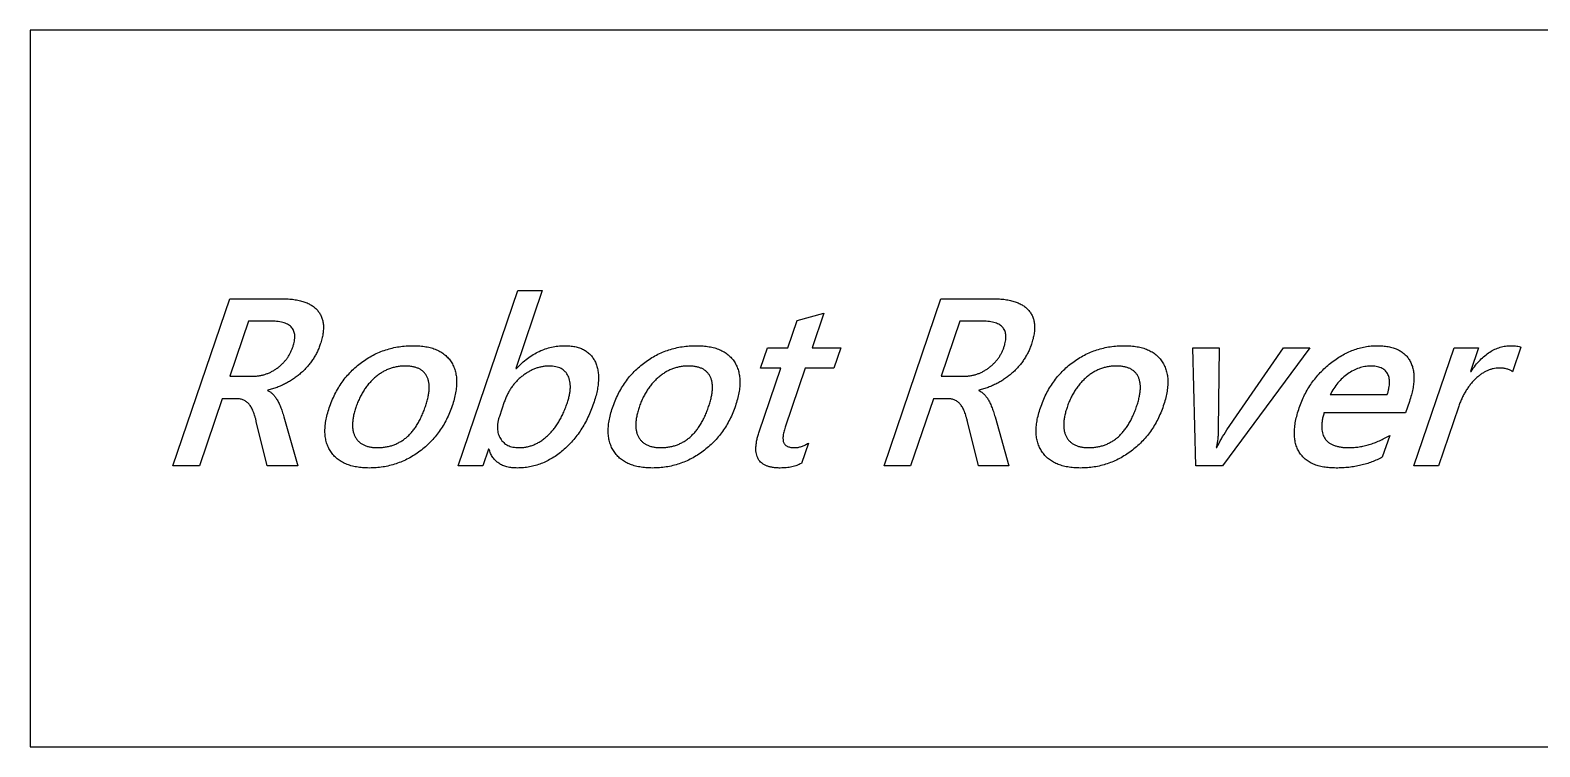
# Model space of a CAD drawing. Header units: millimetres. Extents: x 36 to 500, y 445 to 766.
# Drawn here: x 359.6 to 422.8, y 559.3 to 589.3 of the extents above; entities that cross this region are included whole.
import ezdxf

# ---------------------------------------------------------------- set-up
doc = ezdxf.new("R2010")
doc.units = ezdxf.units.MM

msp = doc.modelspace()

# ---------------------------------------------------------------- linework, layer by layer
at = {"color": 7, "linetype": 'Continuous', "lineweight": 25}
for p, q in [((359.595, 589.291), (359.595, 559.291)), ((499.595, 589.291), (359.595, 589.291)), ((365.576, 571.048), (367.955, 578.048)), ((367.955, 578.048), (370.151, 578.048)), ((377.527, 571.048), (380.022, 578.389)), ((381.047, 578.389), (379.94, 575.132)), ((380.022, 578.389), (381.047, 578.389)), ((395.368, 571.048), (397.748, 578.048)), ((397.748, 578.048), (399.943, 578.048)), ((391.719, 577.138), (392.849, 577.45)), ((392.849, 577.45), (392.356, 575.999)), ((368.745, 577.109), (367.962, 574.804)), ((369.698, 577.109), (368.745, 577.109)), ((391.332, 575.999), (391.719, 577.138)), ((398.537, 577.109), (397.754, 574.804)), ((399.491, 577.109), (398.537, 577.109)), ((390.188, 575.145), (390.478, 575.999)), ((390.478, 575.999), (391.332, 575.999)), ((392.356, 575.999), (393.552, 575.999)), ((393.552, 575.999), (393.261, 575.145)), ((408.298, 575.999), (409.408, 575.999)), ((408.429, 571.048), (408.298, 575.999)), ((409.408, 575.999), (409.364, 572.576)), ((413.207, 575.999), (409.539, 571.048)), ((409.724, 572.554), (412.097, 575.999)), ((412.097, 575.999), (413.207, 575.999)), ((417.563, 571.048), (419.247, 575.999)), ((419.247, 575.999), (420.271, 575.999)), ((420.271, 575.999), (419.934, 575.009)), ((422.048, 576.022), (421.698, 574.992)), ((379.94, 575.132), (379.962, 575.132)), ((390.134, 572.476), (391.041, 575.145)), ((391.041, 575.145), (390.188, 575.145)), ((392.066, 575.145), (391.225, 572.674)), ((393.261, 575.145), (392.066, 575.145)), ((419.934, 575.009), (419.956, 575.009)), ((367.962, 574.804), (368.898, 574.804)), ((397.754, 574.804), (398.691, 574.804)), ((367.643, 573.865), (366.685, 571.048)), ((368.206, 573.865), (367.643, 573.865)), ((369.549, 574.218), (369.542, 574.201)), ((379.457, 573.737), (379.249, 573.126)), ((397.436, 573.865), (396.478, 571.048)), ((397.999, 573.865), (397.436, 573.865)), ((399.342, 574.218), (399.335, 574.201)), ((414.058, 574.035), (416.444, 574.035)), ((417.374, 573.754), (417.209, 573.267)), ((370.223, 573.112), (370.804, 571.048)), ((400.015, 573.112), (400.597, 571.048)), ((417.209, 573.267), (413.794, 573.267)), ((419.425, 573.513), (418.588, 571.048)), ((369.524, 571.048), (369.066, 572.916)), ((399.316, 571.048), (398.859, 572.916)), ((378.793, 571.757), (378.551, 571.048)), ((378.815, 571.757), (378.793, 571.757)), ((392.195, 572.008), (391.904, 571.154)), ((409.283, 571.816), (409.306, 571.816)), ((416.547, 572.328), (416.238, 571.417)), ((366.685, 571.048), (365.576, 571.048)), ((370.804, 571.048), (369.524, 571.048)), ((378.551, 571.048), (377.527, 571.048)), ((396.478, 571.048), (395.368, 571.048)), ((400.597, 571.048), (399.316, 571.048)), ((409.539, 571.048), (408.429, 571.048)), ((418.588, 571.048), (417.563, 571.048)), ((359.595, 559.291), (499.595, 559.291))]:
    msp.add_line(p, q, dxfattribs=at)
for points, knots in [([(370.151, 578.048), (370.236, 578.046), (370.402, 578.043), (370.64, 578.021), (370.858, 577.983), (371.055, 577.928), (371.233, 577.86), (371.39, 577.774), (371.526, 577.672), (371.642, 577.555), (371.736, 577.424), (371.806, 577.278), (371.855, 577.12), (371.88, 576.949), (371.879, 576.766), (371.859, 576.57), (371.814, 576.362), (371.77, 576.22), (371.747, 576.147)], [0, 0, 0, 0, 0.083277, 0.160393, 0.231796, 0.297613, 0.3588, 0.415937, 0.470451, 0.52321, 0.575149, 0.626457, 0.679251, 0.734633, 0.793288, 0.856586, 0.925354, 1, 1, 1, 1]), ([(399.943, 578.048), (400.029, 578.046), (400.195, 578.043), (400.433, 578.021), (400.651, 577.983), (400.848, 577.928), (401.026, 577.86), (401.182, 577.774), (401.318, 577.672), (401.435, 577.555), (401.529, 577.424), (401.599, 577.278), (401.647, 577.12), (401.673, 576.949), (401.672, 576.766), (401.652, 576.57), (401.607, 576.362), (401.563, 576.22), (401.54, 576.147)], [0, 0, 0, 0, 0.083277, 0.160393, 0.231796, 0.297613, 0.3588, 0.415937, 0.470451, 0.52321, 0.575149, 0.626457, 0.679251, 0.734633, 0.793288, 0.856586, 0.925354, 1, 1, 1, 1]), ([(370.596, 576.023), (370.61, 576.067), (370.637, 576.15), (370.664, 576.274), (370.678, 576.389), (370.68, 576.495), (370.67, 576.594), (370.646, 576.684), (370.607, 576.765), (370.559, 576.84), (370.493, 576.903), (370.417, 576.96), (370.328, 577.006), (370.227, 577.043), (370.113, 577.072), (369.986, 577.093), (369.846, 577.107), (369.749, 577.108), (369.698, 577.109)], [0, 0, 0, 0, 0.077593, 0.1482126, 0.2131545, 0.2724159, 0.3274999, 0.3795376, 0.429202, 0.4789231, 0.5287797, 0.5818876, 0.6379235, 0.6979725, 0.7638306, 0.8360922, 0.9144608, 1, 1, 1, 1]), ([(400.389, 576.023), (400.403, 576.067), (400.43, 576.15), (400.457, 576.274), (400.47, 576.389), (400.472, 576.495), (400.462, 576.594), (400.439, 576.684), (400.4, 576.765), (400.351, 576.84), (400.286, 576.903), (400.21, 576.96), (400.121, 577.006), (400.019, 577.043), (399.905, 577.072), (399.778, 577.093), (399.639, 577.107), (399.542, 577.108), (399.491, 577.109)], [0, 0, 0, 0, 0.077593, 0.1482126, 0.2131545, 0.2724159, 0.3274999, 0.3795376, 0.429202, 0.4789231, 0.5287797, 0.5818876, 0.6379235, 0.6979725, 0.7638306, 0.8360922, 0.9144608, 1, 1, 1, 1]), ([(371.747, 576.147), (371.726, 576.088), (371.685, 575.971), (371.607, 575.803), (371.519, 575.64), (371.422, 575.484), (371.314, 575.334), (371.194, 575.192), (371.067, 575.053), (370.926, 574.925), (370.778, 574.804), (370.624, 574.689), (370.461, 574.588), (370.292, 574.493), (370.117, 574.41), (369.934, 574.336), (369.745, 574.27), (369.615, 574.236), (369.549, 574.218)], [0, 0, 0, 0, 0.061145, 0.122182, 0.182229, 0.242517, 0.302944, 0.363788, 0.425342, 0.487835, 0.550584, 0.613453, 0.676523, 0.739537, 0.803479, 0.867612, 0.933283, 1, 1, 1, 1]), ([(401.54, 576.147), (401.519, 576.088), (401.477, 575.971), (401.399, 575.803), (401.312, 575.64), (401.215, 575.484), (401.107, 575.334), (400.987, 575.192), (400.86, 575.053), (400.719, 574.925), (400.571, 574.804), (400.417, 574.689), (400.254, 574.588), (400.085, 574.493), (399.909, 574.41), (399.726, 574.336), (399.538, 574.27), (399.407, 574.236), (399.342, 574.218)], [0, 0, 0, 0, 0.0611448, 0.1221817, 0.1822289, 0.2425175, 0.3029438, 0.3637878, 0.4253423, 0.487835, 0.5505841, 0.6134534, 0.676523, 0.7395366, 0.8034789, 0.8676123, 0.9332828, 1, 1, 1, 1]), ([(368.898, 574.804), (368.946, 574.805), (369.041, 574.807), (369.182, 574.823), (369.32, 574.849), (369.453, 574.889), (369.583, 574.937), (369.709, 574.995), (369.831, 575.067), (369.949, 575.146), (370.06, 575.236), (370.165, 575.329), (370.258, 575.431), (370.345, 575.537), (370.422, 575.65), (370.49, 575.769), (370.549, 575.893), (370.58, 575.979), (370.596, 576.023)], [0, 0, 0, 0, 0.064634, 0.127839, 0.190589, 0.252859, 0.314737, 0.376808, 0.439789, 0.503982, 0.568242, 0.631322, 0.692677, 0.754324, 0.815035, 0.876381, 0.937911, 1, 1, 1, 1]), ([(372.122, 573.479), (372.158, 573.578), (372.228, 573.772), (372.356, 574.051), (372.501, 574.313), (372.661, 574.561), (372.839, 574.791), (373.034, 575.006), (373.246, 575.206), (373.473, 575.388), (373.713, 575.552), (373.963, 575.694), (374.222, 575.814), (374.489, 575.914), (374.765, 575.99), (375.049, 576.044), (375.342, 576.079), (375.541, 576.082), (375.641, 576.084)], [0, 0, 0, 0, 0.066879, 0.132296, 0.195947, 0.258666, 0.320507, 0.382325, 0.444096, 0.506417, 0.568426, 0.629565, 0.690392, 0.75078, 0.811574, 0.873269, 0.935963, 1, 1, 1, 1]), ([(375.641, 576.084), (375.733, 576.082), (375.911, 576.079), (376.166, 576.046), (376.4, 575.996), (376.611, 575.92), (376.801, 575.826), (376.967, 575.708), (377.112, 575.568), (377.234, 575.409), (377.33, 575.23), (377.401, 575.036), (377.447, 574.827), (377.463, 574.602), (377.454, 574.362), (377.42, 574.107), (377.36, 573.836), (377.301, 573.654), (377.271, 573.559)], [0, 0, 0, 0, 0.074376, 0.143491, 0.207514, 0.267361, 0.323721, 0.378313, 0.431637, 0.485423, 0.539724, 0.594816, 0.651789, 0.712288, 0.776592, 0.845397, 0.9197, 1, 1, 1, 1]), ([(379.962, 575.132), (380.037, 575.208), (380.183, 575.356), (380.421, 575.549), (380.663, 575.715), (380.913, 575.85), (381.169, 575.956), (381.433, 576.028), (381.703, 576.076), (381.886, 576.082), (381.978, 576.084)], [0, 0, 0, 0, 0.138947, 0.271959, 0.399174, 0.522724, 0.642658, 0.760998, 0.880077, 1, 1, 1, 1]), ([(381.978, 576.084), (382.054, 576.082), (382.2, 576.078), (382.41, 576.048), (382.6, 575.997), (382.771, 575.927), (382.922, 575.834), (383.054, 575.72), (383.166, 575.587), (383.256, 575.432), (383.327, 575.261), (383.375, 575.074), (383.4, 574.873), (383.403, 574.658), (383.385, 574.429), (383.344, 574.187), (383.283, 573.929), (383.226, 573.755), (383.197, 573.665)], [0, 0, 0, 0, 0.068627, 0.131842, 0.190385, 0.245553, 0.29829, 0.34973, 0.401521, 0.45508, 0.510619, 0.567794, 0.628408, 0.692561, 0.761311, 0.835258, 0.914407, 1, 1, 1, 1]), ([(383.988, 573.479), (384.023, 573.578), (384.094, 573.772), (384.222, 574.051), (384.367, 574.313), (384.526, 574.561), (384.705, 574.791), (384.9, 575.006), (385.112, 575.206), (385.339, 575.388), (385.578, 575.552), (385.829, 575.694), (386.088, 575.814), (386.355, 575.914), (386.631, 575.99), (386.915, 576.044), (387.208, 576.079), (387.406, 576.082), (387.507, 576.084)], [0, 0, 0, 0, 0.066879, 0.132296, 0.195947, 0.258666, 0.320507, 0.382325, 0.444096, 0.506417, 0.568426, 0.629565, 0.690392, 0.75078, 0.811574, 0.873269, 0.935963, 1, 1, 1, 1]), ([(387.507, 576.084), (387.599, 576.082), (387.776, 576.079), (388.032, 576.046), (388.266, 575.996), (388.477, 575.92), (388.667, 575.826), (388.833, 575.708), (388.978, 575.568), (389.1, 575.409), (389.196, 575.23), (389.267, 575.036), (389.313, 574.827), (389.329, 574.602), (389.32, 574.362), (389.286, 574.107), (389.225, 573.836), (389.167, 573.654), (389.137, 573.559)], [0, 0, 0, 0, 0.074376, 0.143491, 0.207514, 0.267361, 0.323721, 0.378313, 0.431637, 0.485423, 0.539724, 0.594816, 0.651789, 0.712288, 0.776592, 0.845397, 0.9197, 1, 1, 1, 1]), ([(398.691, 574.804), (398.739, 574.805), (398.834, 574.807), (398.975, 574.823), (399.113, 574.849), (399.246, 574.889), (399.376, 574.937), (399.502, 574.995), (399.623, 575.067), (399.742, 575.146), (399.853, 575.236), (399.957, 575.329), (400.051, 575.431), (400.138, 575.537), (400.214, 575.65), (400.282, 575.769), (400.342, 575.893), (400.373, 575.979), (400.389, 576.023)], [0, 0, 0, 0, 0.064634, 0.127839, 0.190589, 0.252859, 0.314737, 0.376808, 0.439789, 0.503982, 0.568242, 0.631322, 0.692677, 0.754324, 0.815035, 0.876381, 0.937911, 1, 1, 1, 1]), ([(401.915, 573.479), (401.95, 573.578), (402.02, 573.772), (402.149, 574.051), (402.294, 574.313), (402.453, 574.561), (402.632, 574.791), (402.827, 575.006), (403.038, 575.206), (403.266, 575.388), (403.505, 575.552), (403.756, 575.694), (404.015, 575.814), (404.282, 575.914), (404.558, 575.99), (404.842, 576.044), (405.135, 576.079), (405.333, 576.082), (405.433, 576.084)], [0, 0, 0, 0, 0.066879, 0.132296, 0.195947, 0.258666, 0.320507, 0.382325, 0.444096, 0.506417, 0.568426, 0.629565, 0.690392, 0.75078, 0.811574, 0.873269, 0.935963, 1, 1, 1, 1]), ([(405.433, 576.084), (405.526, 576.082), (405.703, 576.079), (405.959, 576.046), (406.193, 575.996), (406.403, 575.92), (406.593, 575.826), (406.76, 575.708), (406.905, 575.568), (407.027, 575.409), (407.123, 575.23), (407.194, 575.036), (407.24, 574.827), (407.256, 574.602), (407.247, 574.362), (407.213, 574.107), (407.152, 573.836), (407.094, 573.654), (407.063, 573.559)], [0, 0, 0, 0, 0.074376, 0.143491, 0.207514, 0.267361, 0.323721, 0.378313, 0.431637, 0.485423, 0.539724, 0.594816, 0.651789, 0.712288, 0.776592, 0.845397, 0.9197, 1, 1, 1, 1]), ([(412.758, 573.483), (412.791, 573.576), (412.857, 573.761), (412.98, 574.025), (413.118, 574.278), (413.275, 574.517), (413.447, 574.745), (413.637, 574.96), (413.844, 575.163), (414.066, 575.351), (414.297, 575.522), (414.534, 575.672), (414.774, 575.8), (415.018, 575.902), (415.263, 575.985), (415.512, 576.043), (415.765, 576.077), (415.934, 576.082), (416.019, 576.084)], [0, 0, 0, 0, 0.066776, 0.13228, 0.197127, 0.261409, 0.325558, 0.390089, 0.455347, 0.521241, 0.586594, 0.649557, 0.710738, 0.770142, 0.828128, 0.885514, 0.942822, 1, 1, 1, 1]), ([(416.019, 576.084), (416.1, 576.083), (416.257, 576.08), (416.481, 576.05), (416.684, 576.001), (416.869, 575.936), (417.03, 575.846), (417.173, 575.739), (417.294, 575.611), (417.393, 575.464), (417.47, 575.3), (417.526, 575.121), (417.557, 574.928), (417.566, 574.72), (417.551, 574.499), (417.517, 574.262), (417.457, 574.012), (417.402, 573.842), (417.374, 573.754)], [0, 0, 0, 0, 0.073155, 0.140441, 0.202932, 0.260814, 0.315521, 0.368251, 0.420525, 0.473153, 0.527114, 0.582327, 0.640643, 0.702623, 0.768654, 0.840118, 0.916857, 1, 1, 1, 1]), ([(419.956, 575.009), (420.017, 575.094), (420.134, 575.259), (420.328, 575.478), (420.528, 575.665), (420.735, 575.818), (420.949, 575.937), (421.169, 576.023), (421.396, 576.074), (421.55, 576.081), (421.628, 576.084)], [0, 0, 0, 0, 0.151493, 0.292489, 0.423296, 0.547225, 0.664274, 0.776829, 0.888258, 1, 1, 1, 1]), ([(421.628, 576.084), (421.671, 576.084), (421.753, 576.083), (421.867, 576.07), (421.965, 576.054), (422.022, 576.032), (422.048, 576.022)], [0, 0, 0, 0, 0.305937, 0.572649, 0.804586, 1, 1, 1, 1]), ([(375.301, 575.231), (375.243, 575.23), (375.13, 575.228), (374.962, 575.203), (374.8, 575.168), (374.642, 575.117), (374.488, 575.051), (374.339, 574.972), (374.195, 574.877), (374.056, 574.769), (373.925, 574.647), (373.8, 574.516), (373.684, 574.374), (373.578, 574.22), (373.48, 574.056), (373.389, 573.882), (373.307, 573.697), (373.262, 573.568), (373.238, 573.502)], [0, 0, 0, 0, 0.059773, 0.118181, 0.175583, 0.232981, 0.290859, 0.349062, 0.408904, 0.469939, 0.532199, 0.594753, 0.658604, 0.723467, 0.789293, 0.857632, 0.927491, 1, 1, 1, 1]), ([(376.152, 573.533), (376.173, 573.599), (376.215, 573.728), (376.262, 573.917), (376.295, 574.094), (376.311, 574.259), (376.312, 574.411), (376.297, 574.552), (376.264, 574.68), (376.218, 574.796), (376.154, 574.899), (376.077, 574.989), (375.983, 575.065), (375.875, 575.127), (375.751, 575.172), (375.614, 575.208), (375.462, 575.227), (375.356, 575.229), (375.301, 575.231)], [0, 0, 0, 0, 0.089215, 0.171171, 0.247412, 0.317129, 0.380876, 0.440495, 0.495771, 0.548151, 0.598561, 0.648552, 0.698684, 0.750743, 0.805745, 0.865126, 0.929991, 1, 1, 1, 1]), ([(381.339, 575.231), (381.29, 575.229), (381.192, 575.227), (381.046, 575.205), (380.902, 575.174), (380.76, 575.128), (380.619, 575.069), (380.481, 574.997), (380.345, 574.911), (380.211, 574.815), (380.085, 574.707), (379.965, 574.592), (379.856, 574.468), (379.757, 574.336), (379.665, 574.199), (379.586, 574.052), (379.516, 573.898), (379.477, 573.791), (379.457, 573.737)], [0, 0, 0, 0, 0.057416, 0.114788, 0.172475, 0.23052, 0.289883, 0.350524, 0.413312, 0.478292, 0.543787, 0.60832, 0.67297, 0.737002, 0.801358, 0.866692, 0.932502, 1, 1, 1, 1]), ([(382.087, 573.667), (382.106, 573.726), (382.143, 573.84), (382.184, 574.008), (382.211, 574.166), (382.225, 574.315), (382.225, 574.454), (382.209, 574.583), (382.179, 574.703), (382.137, 574.813), (382.081, 574.911), (382.011, 574.998), (381.929, 575.07), (381.835, 575.131), (381.727, 575.175), (381.608, 575.207), (381.478, 575.227), (381.387, 575.229), (381.339, 575.231)], [0, 0, 0, 0, 0.087317, 0.168725, 0.243813, 0.313735, 0.378986, 0.439684, 0.497202, 0.552426, 0.605265, 0.657, 0.708112, 0.759454, 0.81399, 0.871217, 0.932796, 1, 1, 1, 1]), ([(387.166, 575.231), (387.109, 575.23), (386.995, 575.228), (386.828, 575.203), (386.666, 575.168), (386.507, 575.117), (386.354, 575.051), (386.205, 574.972), (386.061, 574.877), (385.922, 574.769), (385.791, 574.647), (385.666, 574.516), (385.55, 574.374), (385.443, 574.22), (385.346, 574.056), (385.255, 573.882), (385.173, 573.697), (385.127, 573.568), (385.104, 573.502)], [0, 0, 0, 0, 0.059773, 0.118181, 0.175583, 0.232981, 0.290859, 0.349062, 0.408904, 0.469939, 0.532199, 0.594753, 0.658604, 0.723467, 0.789293, 0.857632, 0.927491, 1, 1, 1, 1]), ([(388.017, 573.533), (388.039, 573.599), (388.081, 573.728), (388.128, 573.917), (388.16, 574.094), (388.177, 574.259), (388.178, 574.411), (388.163, 574.552), (388.13, 574.68), (388.084, 574.796), (388.02, 574.899), (387.943, 574.989), (387.848, 575.065), (387.741, 575.127), (387.617, 575.172), (387.48, 575.208), (387.328, 575.227), (387.222, 575.229), (387.166, 575.231)], [0, 0, 0, 0, 0.089215, 0.171171, 0.247412, 0.317129, 0.380876, 0.440495, 0.495771, 0.548151, 0.598561, 0.648552, 0.698684, 0.750743, 0.805745, 0.865126, 0.929991, 1, 1, 1, 1]), ([(405.093, 575.231), (405.036, 575.23), (404.922, 575.228), (404.755, 575.203), (404.592, 575.168), (404.434, 575.117), (404.281, 575.051), (404.131, 574.972), (403.988, 574.877), (403.849, 574.769), (403.718, 574.647), (403.593, 574.516), (403.477, 574.374), (403.37, 574.22), (403.272, 574.056), (403.182, 573.882), (403.1, 573.697), (403.054, 573.568), (403.031, 573.502)], [0, 0, 0, 0, 0.059773, 0.118181, 0.175583, 0.232981, 0.290859, 0.349062, 0.408904, 0.469939, 0.532199, 0.594753, 0.658604, 0.723467, 0.789293, 0.857632, 0.927491, 1, 1, 1, 1]), ([(405.944, 573.533), (405.966, 573.599), (406.008, 573.728), (406.054, 573.917), (406.087, 574.094), (406.104, 574.259), (406.105, 574.411), (406.089, 574.552), (406.057, 574.68), (406.011, 574.796), (405.947, 574.899), (405.869, 574.989), (405.775, 575.065), (405.668, 575.127), (405.544, 575.172), (405.407, 575.208), (405.255, 575.227), (405.148, 575.229), (405.093, 575.231)], [0, 0, 0, 0, 0.089215, 0.171171, 0.247412, 0.317129, 0.380876, 0.440495, 0.495771, 0.548151, 0.598561, 0.648552, 0.698684, 0.750743, 0.805745, 0.865126, 0.929991, 1, 1, 1, 1]), ([(415.741, 575.231), (415.661, 575.227), (415.499, 575.219), (415.258, 575.154), (415.019, 575.049), (414.788, 574.906), (414.568, 574.731), (414.372, 574.525), (414.196, 574.294), (414.105, 574.123), (414.058, 574.035)], [0, 0, 0, 0, 0.11118, 0.224344, 0.343155, 0.470259, 0.600323, 0.730923, 0.863262, 1, 1, 1, 1]), ([(416.444, 574.035), (416.459, 574.082), (416.488, 574.171), (416.517, 574.304), (416.536, 574.427), (416.545, 574.543), (416.539, 574.65), (416.525, 574.749), (416.496, 574.84), (416.456, 574.922), (416.404, 574.995), (416.342, 575.059), (416.268, 575.112), (416.183, 575.156), (416.087, 575.189), (415.982, 575.215), (415.865, 575.227), (415.784, 575.229), (415.741, 575.231)], [0, 0, 0, 0, 0.084839, 0.163223, 0.235148, 0.30255, 0.363687, 0.421629, 0.475897, 0.528437, 0.579472, 0.631395, 0.682878, 0.737846, 0.796025, 0.858825, 0.92651, 1, 1, 1, 1]), ([(421.129, 575.145), (421.086, 575.144), (421.001, 575.142), (420.874, 575.119), (420.748, 575.085), (420.624, 575.035), (420.501, 574.971), (420.38, 574.894), (420.261, 574.802), (420.143, 574.698), (420.03, 574.581), (419.922, 574.456), (419.823, 574.321), (419.728, 574.178), (419.642, 574.024), (419.562, 573.863), (419.49, 573.691), (419.447, 573.573), (419.425, 573.513)], [0, 0, 0, 0, 0.051137, 0.101859, 0.15374, 0.206984, 0.261467, 0.318871, 0.378452, 0.441756, 0.506458, 0.572465, 0.639386, 0.707403, 0.777673, 0.849518, 0.923419, 1, 1, 1, 1]), ([(421.698, 574.992), (421.664, 575.016), (421.593, 575.066), (421.459, 575.112), (421.302, 575.141), (421.189, 575.144), (421.129, 575.145)], [0, 0, 0, 0, 0.20573, 0.435475, 0.699828, 1, 1, 1, 1]), ([(369.066, 572.916), (369.055, 572.96), (369.033, 573.045), (368.997, 573.167), (368.96, 573.277), (368.92, 573.376), (368.878, 573.464), (368.834, 573.541), (368.789, 573.609), (368.725, 573.682), (368.635, 573.758), (368.508, 573.821), (368.362, 573.859), (368.259, 573.863), (368.206, 573.865)], [0, 0, 0, 0, 0.096841, 0.186646, 0.268624, 0.344171, 0.413566, 0.4767, 0.533906, 0.585528, 0.682921, 0.781507, 0.886149, 1, 1, 1, 1]), ([(369.542, 574.201), (369.577, 574.185), (369.649, 574.152), (369.745, 574.072), (369.838, 573.971), (369.925, 573.845), (370.008, 573.696), (370.084, 573.523), (370.158, 573.326), (370.2, 573.186), (370.223, 573.112)], [0, 0, 0, 0, 0.086134, 0.178731, 0.281491, 0.396481, 0.524682, 0.667299, 0.825559, 1, 1, 1, 1]), ([(383.197, 573.665), (383.161, 573.565), (383.091, 573.368), (382.964, 573.086), (382.826, 572.816), (382.672, 572.563), (382.504, 572.325), (382.323, 572.101), (382.125, 571.894), (381.916, 571.701), (381.697, 571.528), (381.471, 571.376), (381.24, 571.25), (381.004, 571.144), (380.762, 571.063), (380.514, 571.005), (380.262, 570.969), (380.092, 570.965), (380.006, 570.962)], [0, 0, 0, 0, 0.071115, 0.140425, 0.208063, 0.274184, 0.339607, 0.403975, 0.46782, 0.531913, 0.594694, 0.655453, 0.714441, 0.771976, 0.829061, 0.885535, 0.942554, 1, 1, 1, 1]), ([(380.072, 571.816), (380.126, 571.818), (380.234, 571.821), (380.393, 571.844), (380.549, 571.883), (380.701, 571.936), (380.848, 572.007), (380.991, 572.091), (381.13, 572.192), (381.265, 572.306), (381.393, 572.435), (381.515, 572.576), (381.63, 572.729), (381.736, 572.894), (381.836, 573.07), (381.927, 573.258), (382.013, 573.458), (382.062, 573.597), (382.087, 573.667)], [0, 0, 0, 0, 0.055677, 0.110469, 0.164971, 0.22004, 0.275088, 0.331686, 0.390132, 0.450598, 0.513126, 0.57646, 0.64155, 0.708813, 0.777394, 0.848946, 0.923282, 1, 1, 1, 1]), ([(398.859, 572.916), (398.848, 572.96), (398.826, 573.045), (398.79, 573.167), (398.753, 573.277), (398.713, 573.376), (398.67, 573.464), (398.626, 573.541), (398.582, 573.609), (398.517, 573.682), (398.428, 573.758), (398.3, 573.821), (398.155, 573.859), (398.052, 573.863), (397.999, 573.865)], [0, 0, 0, 0, 0.096841, 0.186646, 0.268624, 0.344171, 0.413566, 0.4767, 0.533906, 0.585528, 0.682921, 0.781507, 0.886149, 1, 1, 1, 1]), ([(399.335, 574.201), (399.37, 574.185), (399.441, 574.152), (399.538, 574.072), (399.63, 573.971), (399.718, 573.845), (399.8, 573.696), (399.877, 573.523), (399.95, 573.326), (399.993, 573.186), (400.015, 573.112)], [0, 0, 0, 0, 0.0861341, 0.1787305, 0.2814913, 0.3964808, 0.5246816, 0.667299, 0.8255588, 1, 1, 1, 1]), ([(373.8, 570.962), (373.707, 570.964), (373.528, 570.968), (373.271, 571), (373.035, 571.053), (372.821, 571.129), (372.627, 571.225), (372.457, 571.343), (372.309, 571.485), (372.182, 571.645), (372.083, 571.825), (372.007, 572.02), (371.959, 572.229), (371.939, 572.453), (371.945, 572.69), (371.978, 572.942), (372.035, 573.208), (372.092, 573.387), (372.122, 573.479)], [0, 0, 0, 0, 0.074867, 0.144129, 0.208387, 0.269186, 0.326495, 0.381508, 0.435942, 0.490507, 0.545474, 0.601114, 0.658074, 0.71777, 0.781144, 0.848986, 0.921863, 1, 1, 1, 1]), ([(373.238, 573.502), (373.218, 573.438), (373.179, 573.314), (373.134, 573.131), (373.108, 572.959), (373.094, 572.798), (373.099, 572.647), (373.121, 572.508), (373.156, 572.379), (373.21, 572.261), (373.278, 572.156), (373.361, 572.064), (373.457, 571.986), (373.569, 571.925), (373.692, 571.875), (373.83, 571.841), (373.98, 571.819), (374.085, 571.817), (374.14, 571.816)], [0, 0, 0, 0, 0.085719, 0.165436, 0.238723, 0.306797, 0.37076, 0.430285, 0.486154, 0.540836, 0.593555, 0.645232, 0.697533, 0.75072, 0.806815, 0.866361, 0.930362, 1, 1, 1, 1]), ([(377.271, 573.559), (377.236, 573.463), (377.166, 573.272), (377.04, 572.998), (376.897, 572.738), (376.736, 572.494), (376.559, 572.265), (376.364, 572.05), (376.154, 571.85), (375.926, 571.667), (375.687, 571.502), (375.44, 571.357), (375.184, 571.235), (374.921, 571.136), (374.651, 571.059), (374.374, 571.002), (374.089, 570.968), (373.897, 570.964), (373.8, 570.962)], [0, 0, 0, 0, 0.066488, 0.131388, 0.195146, 0.257881, 0.32045, 0.382589, 0.445284, 0.50852, 0.571421, 0.633068, 0.693952, 0.754243, 0.814722, 0.875506, 0.937223, 1, 1, 1, 1]), ([(374.14, 571.816), (374.198, 571.817), (374.314, 571.82), (374.483, 571.84), (374.646, 571.874), (374.802, 571.919), (374.951, 571.982), (375.094, 572.055), (375.231, 572.142), (375.36, 572.244), (375.483, 572.359), (375.598, 572.487), (375.708, 572.628), (375.811, 572.783), (375.906, 572.951), (375.996, 573.132), (376.079, 573.327), (376.127, 573.463), (376.152, 573.533)], [0, 0, 0, 0, 0.0613636, 0.1212234, 0.1790578, 0.2362215, 0.2924637, 0.3487778, 0.4053927, 0.4630735, 0.5213607, 0.5820041, 0.6443648, 0.709536, 0.7774646, 0.8480103, 0.9222572, 1, 1, 1, 1]), ([(379.249, 573.126), (379.235, 573.081), (379.207, 572.994), (379.181, 572.864), (379.165, 572.74), (379.166, 572.62), (379.177, 572.506), (379.203, 572.397), (379.24, 572.292), (379.292, 572.195), (379.354, 572.106), (379.428, 572.028), (379.512, 571.962), (379.605, 571.908), (379.708, 571.866), (379.822, 571.838), (379.943, 571.818), (380.028, 571.817), (380.072, 571.816)], [0, 0, 0, 0, 0.075154, 0.145799, 0.212598, 0.276082, 0.337051, 0.397091, 0.455533, 0.514569, 0.572946, 0.629961, 0.68633, 0.743219, 0.802427, 0.864365, 0.930039, 1, 1, 1, 1]), ([(385.666, 570.962), (385.573, 570.964), (385.394, 570.968), (385.136, 571), (384.9, 571.053), (384.686, 571.129), (384.493, 571.225), (384.322, 571.343), (384.175, 571.485), (384.048, 571.645), (383.949, 571.825), (383.873, 572.02), (383.825, 572.229), (383.804, 572.453), (383.811, 572.69), (383.844, 572.942), (383.901, 573.208), (383.958, 573.387), (383.988, 573.479)], [0, 0, 0, 0, 0.074867, 0.144129, 0.208387, 0.269186, 0.326495, 0.381508, 0.435942, 0.490507, 0.545474, 0.601114, 0.658074, 0.71777, 0.781144, 0.848986, 0.921863, 1, 1, 1, 1]), ([(385.104, 573.502), (385.084, 573.438), (385.045, 573.314), (385, 573.131), (384.974, 572.959), (384.96, 572.798), (384.965, 572.647), (384.986, 572.508), (385.022, 572.379), (385.075, 572.261), (385.144, 572.156), (385.226, 572.064), (385.323, 571.986), (385.435, 571.925), (385.558, 571.875), (385.696, 571.841), (385.846, 571.819), (385.951, 571.817), (386.006, 571.816)], [0, 0, 0, 0, 0.085719, 0.165436, 0.238723, 0.306797, 0.37076, 0.430285, 0.486154, 0.540836, 0.593555, 0.645232, 0.697533, 0.75072, 0.806815, 0.866361, 0.930362, 1, 1, 1, 1]), ([(389.137, 573.559), (389.101, 573.463), (389.032, 573.272), (388.906, 572.998), (388.763, 572.738), (388.602, 572.494), (388.425, 572.265), (388.23, 572.05), (388.019, 571.85), (387.792, 571.667), (387.553, 571.502), (387.305, 571.357), (387.05, 571.235), (386.787, 571.136), (386.517, 571.059), (386.24, 571.002), (385.955, 570.968), (385.763, 570.964), (385.666, 570.962)], [0, 0, 0, 0, 0.066488, 0.131388, 0.195146, 0.257881, 0.32045, 0.382589, 0.445284, 0.50852, 0.571421, 0.633068, 0.693952, 0.754243, 0.814722, 0.875506, 0.937223, 1, 1, 1, 1]), ([(386.006, 571.816), (386.064, 571.817), (386.179, 571.82), (386.349, 571.84), (386.511, 571.874), (386.668, 571.919), (386.816, 571.982), (386.96, 572.055), (387.097, 572.142), (387.226, 572.244), (387.348, 572.359), (387.464, 572.487), (387.574, 572.628), (387.676, 572.783), (387.772, 572.951), (387.862, 573.132), (387.945, 573.327), (387.993, 573.463), (388.017, 573.533)], [0, 0, 0, 0, 0.061364, 0.121223, 0.179058, 0.236222, 0.292464, 0.348778, 0.405393, 0.463073, 0.521361, 0.582004, 0.644365, 0.709536, 0.777465, 0.84801, 0.922257, 1, 1, 1, 1]), ([(403.593, 570.962), (403.5, 570.964), (403.321, 570.968), (403.063, 571), (402.827, 571.053), (402.613, 571.129), (402.42, 571.225), (402.249, 571.343), (402.102, 571.485), (401.975, 571.645), (401.875, 571.825), (401.8, 572.02), (401.752, 572.229), (401.731, 572.453), (401.737, 572.69), (401.771, 572.942), (401.828, 573.208), (401.885, 573.387), (401.915, 573.479)], [0, 0, 0, 0, 0.074867, 0.144129, 0.208387, 0.269186, 0.326495, 0.381508, 0.435942, 0.490507, 0.545474, 0.601114, 0.658074, 0.71777, 0.781144, 0.848986, 0.921863, 1, 1, 1, 1]), ([(403.031, 573.502), (403.011, 573.438), (402.972, 573.314), (402.927, 573.131), (402.9, 572.959), (402.887, 572.798), (402.892, 572.647), (402.913, 572.508), (402.949, 572.379), (403.002, 572.261), (403.071, 572.156), (403.153, 572.064), (403.25, 571.986), (403.362, 571.925), (403.485, 571.875), (403.622, 571.841), (403.773, 571.819), (403.878, 571.817), (403.933, 571.816)], [0, 0, 0, 0, 0.085719, 0.165436, 0.238723, 0.306797, 0.37076, 0.430285, 0.486154, 0.540836, 0.593555, 0.645232, 0.697533, 0.75072, 0.806815, 0.866361, 0.930362, 1, 1, 1, 1]), ([(407.063, 573.559), (407.028, 573.463), (406.959, 573.272), (406.832, 572.998), (406.69, 572.738), (406.529, 572.494), (406.352, 572.265), (406.157, 572.05), (405.946, 571.85), (405.719, 571.667), (405.48, 571.502), (405.232, 571.357), (404.977, 571.235), (404.714, 571.136), (404.444, 571.059), (404.167, 571.002), (403.882, 570.968), (403.69, 570.964), (403.593, 570.962)], [0, 0, 0, 0, 0.066488, 0.131388, 0.195146, 0.257881, 0.32045, 0.382589, 0.445284, 0.50852, 0.571421, 0.633068, 0.693952, 0.754243, 0.814722, 0.875506, 0.937223, 1, 1, 1, 1]), ([(403.933, 571.816), (403.991, 571.817), (404.106, 571.82), (404.275, 571.84), (404.438, 571.874), (404.595, 571.919), (404.743, 571.982), (404.887, 572.055), (405.024, 572.142), (405.153, 572.244), (405.275, 572.359), (405.391, 572.487), (405.501, 572.628), (405.603, 572.783), (405.699, 572.951), (405.789, 573.132), (405.872, 573.327), (405.92, 573.463), (405.944, 573.533)], [0, 0, 0, 0, 0.061364, 0.121223, 0.179058, 0.236222, 0.292464, 0.348778, 0.405393, 0.463073, 0.521361, 0.582004, 0.644365, 0.709536, 0.777465, 0.84801, 0.922257, 1, 1, 1, 1]), ([(414.301, 570.962), (414.21, 570.964), (414.037, 570.968), (413.787, 570.998), (413.56, 571.05), (413.354, 571.122), (413.171, 571.215), (413.01, 571.331), (412.872, 571.468), (412.756, 571.623), (412.667, 571.8), (412.601, 571.992), (412.563, 572.202), (412.551, 572.427), (412.563, 572.669), (412.604, 572.927), (412.666, 573.201), (412.726, 573.387), (412.758, 573.483)], [0, 0, 0, 0, 0.07382, 0.14192, 0.204943, 0.263898, 0.319478, 0.372828, 0.424987, 0.477457, 0.530922, 0.585849, 0.643148, 0.704301, 0.770151, 0.840708, 0.91713, 1, 1, 1, 1]), ([(413.794, 573.267), (413.778, 573.209), (413.747, 573.096), (413.716, 572.932), (413.7, 572.778), (413.698, 572.636), (413.71, 572.504), (413.74, 572.384), (413.784, 572.275), (413.844, 572.177), (413.917, 572.091), (414.007, 572.017), (414.111, 571.953), (414.231, 571.903), (414.365, 571.863), (414.514, 571.836), (414.677, 571.818), (414.791, 571.817), (414.85, 571.816)], [0, 0, 0, 0, 0.081354, 0.156037, 0.225045, 0.288312, 0.347106, 0.401823, 0.454025, 0.504386, 0.55475, 0.606026, 0.659867, 0.717624, 0.779935, 0.847359, 0.920585, 1, 1, 1, 1]), ([(391.012, 570.962), (390.956, 570.963), (390.85, 570.964), (390.697, 570.984), (390.56, 571.012), (390.436, 571.053), (390.328, 571.107), (390.235, 571.173), (390.155, 571.249), (390.094, 571.341), (390.045, 571.442), (390.014, 571.556), (389.995, 571.68), (389.993, 571.818), (390.008, 571.966), (390.035, 572.127), (390.076, 572.299), (390.114, 572.416), (390.134, 572.476)], [0, 0, 0, 0, 0.075613, 0.145055, 0.208142, 0.266837, 0.320914, 0.37208, 0.421246, 0.470382, 0.52068, 0.573498, 0.630359, 0.692039, 0.759421, 0.832973, 0.913186, 1, 1, 1, 1]), ([(391.225, 572.674), (391.213, 572.637), (391.191, 572.568), (391.163, 572.466), (391.145, 572.372), (391.132, 572.285), (391.13, 572.207), (391.133, 572.137), (391.143, 572.073), (391.163, 572.018), (391.192, 571.97), (391.228, 571.928), (391.273, 571.892), (391.328, 571.865), (391.389, 571.842), (391.459, 571.826), (391.538, 571.817), (391.593, 571.816), (391.621, 571.816)], [0, 0, 0, 0, 0.095684, 0.183097, 0.263591, 0.335479, 0.401142, 0.459078, 0.512108, 0.560669, 0.606069, 0.651796, 0.698526, 0.748776, 0.803325, 0.862684, 0.927666, 1, 1, 1, 1]), ([(409.364, 572.576), (409.363, 572.505), (409.36, 572.368), (409.344, 572.17), (409.319, 571.987), (409.295, 571.871), (409.283, 571.816)], [0, 0, 0, 0, 0.278712, 0.53724, 0.778053, 1, 1, 1, 1]), ([(409.306, 571.816), (409.366, 571.94), (409.49, 572.195), (409.645, 572.432), (409.724, 572.554)], [0, 0, 0, 0, 0.4890561, 1, 1, 1, 1]), ([(380.006, 570.962), (379.929, 570.964), (379.782, 570.968), (379.573, 571.006), (379.387, 571.068), (379.223, 571.155), (379.083, 571.269), (378.967, 571.408), (378.874, 571.572), (378.835, 571.694), (378.815, 571.757)], [0, 0, 0, 0, 0.148471, 0.283465, 0.40841, 0.525375, 0.639286, 0.753632, 0.87259, 1, 1, 1, 1]), ([(391.621, 571.816), (391.669, 571.818), (391.765, 571.823), (391.909, 571.862), (392.055, 571.922), (392.147, 571.979), (392.195, 572.008)], [0, 0, 0, 0, 0.231449, 0.471541, 0.726092, 1, 1, 1, 1]), ([(414.85, 571.816), (414.92, 571.818), (415.061, 571.821), (415.272, 571.846), (415.483, 571.886), (415.696, 571.942), (415.908, 572.015), (416.122, 572.103), (416.336, 572.207), (416.476, 572.287), (416.547, 572.328)], [0, 0, 0, 0, 0.116826, 0.235071, 0.354654, 0.476937, 0.601798, 0.730494, 0.86285, 1, 1, 1, 1]), ([(391.904, 571.154), (391.842, 571.124), (391.714, 571.063), (391.5, 571.005), (391.264, 570.968), (391.098, 570.964), (391.012, 570.962)], [0, 0, 0, 0, 0.223499, 0.461251, 0.71894, 1, 1, 1, 1]), ([(416.238, 571.417), (416.167, 571.38), (416.026, 571.307), (415.804, 571.216), (415.574, 571.137), (415.336, 571.072), (415.089, 571.024), (414.834, 570.988), (414.57, 570.966), (414.392, 570.963), (414.301, 570.962)], [0, 0, 0, 0, 0.118092, 0.237363, 0.358007, 0.480323, 0.605496, 0.733478, 0.864612, 1, 1, 1, 1])]:
    msp.add_open_spline(points, degree=3, knots=knots, dxfattribs=at)

doc.saveas('drawing.dxf')
